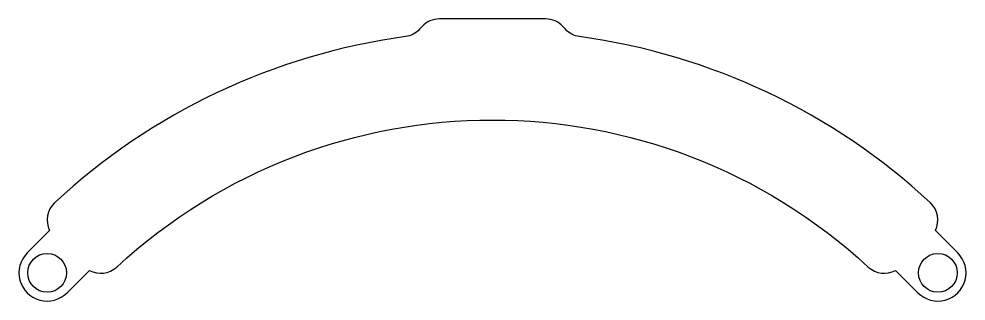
# Model space of a CAD drawing. Header units: millimetres. Extents: x -40.3 to 40.3, y -83.7 to -59.7.
import ezdxf

# ---------------------------------------------------------------- set-up
doc = ezdxf.new("R2010")
doc.units = ezdxf.units.MM
doc.layers.get('0').update_dxf_attribs({"linetype": 'CONTINUOUS'})

msp = doc.modelspace()

# ---------------------------------------------------------------- linework, layer by layer
msp.add_lwpolyline([(-34.325, -81.075, 0.322138), (-32.008, -80.791, -0.390865), (32.008, -80.791, 0.322138), (34.325, -81.075), (36.234, -82.984, 1), (39.628, -79.59), (37.719, -77.681, 0.332558), (37.29, -75.324, 0.15439), (7.413, -61.184, -0.173757), (6.216, -60.561), (5.994, -60.321, 0.208923), (4.526, -59.68), (-4.526, -59.68, 0.208923), (-5.994, -60.321), (-6.216, -60.561, -0.173757), (-7.413, -61.184, 0.15439), (-37.29, -75.324, 0.332558), (-37.719, -77.681), (-39.628, -79.59, 1), (-36.234, -82.984)], format="xyb", close=True)
for centre in [(-37.931, -81.287), (37.931, -81.287)]:
    msp.add_circle(centre, 1.65)

doc.saveas('drawing.dxf')
